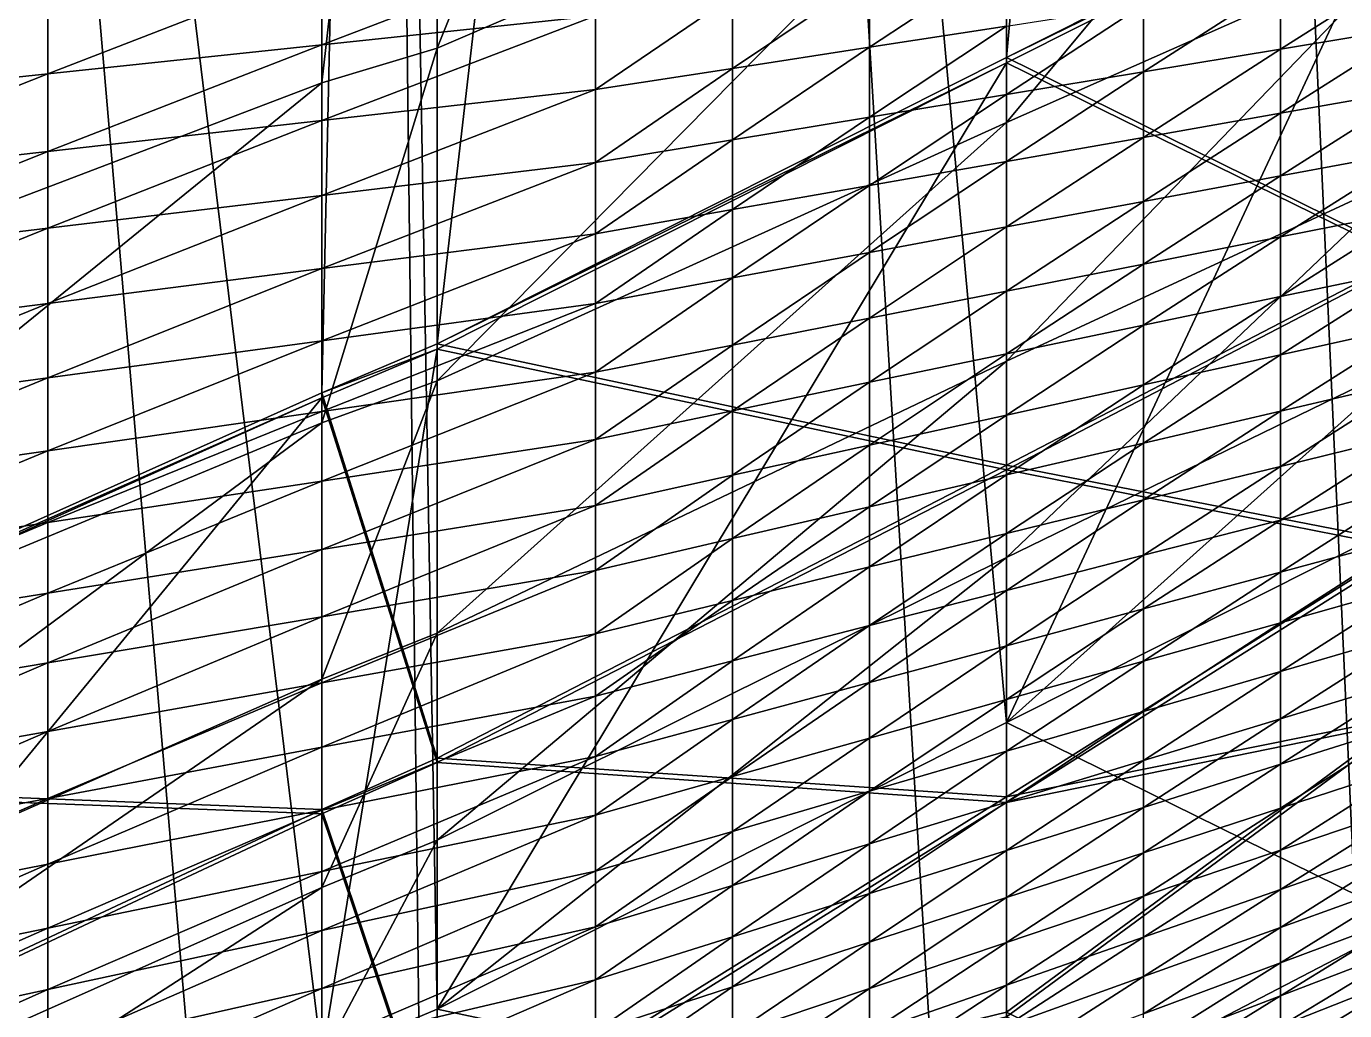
# Model space of a CAD drawing. Header units: metres. Extents: x -3 to 177, y -14 to 14.
# Drawn here: x 162.283 to 164.87, y -6.413 to -4.481 of the extents above; entities that cross this region are included whole.
import ezdxf

# ---------------------------------------------------------------- set-up
doc = ezdxf.new("R2010")
doc.units = ezdxf.units.M
for name, color, linetype, true_color in [('DB_1', 7, 'Continuous', 0x99866a), ('HOLD_1', 7, 'Continuous', 0xe6b85c), ('HULL', 7, 'Continuous', 0x528ba5), ('PARTITION_1_S', 7, 'Continuous', 0xc9ac7a), ('WBT_1_S', 7, 'Continuous', 0x417c9f)]:
    doc.layers.add(name, color=color, linetype=linetype, true_color=true_color)

msp = doc.modelspace()

# ---------------------------------------------------------------- linework, layer by layer
at = {"layer": 'DB_1'}
for points in [[(161.1818, 7.2574, 1.75), (161.1818, -7.2574, 1.75), (162.8625, -6.5052, 1.75)], [(161.1818, 7.2574, 1.75), (162.8625, -6.5052, 1.75), (162.8625, 6.5052, 1.75)], [(162.8625, 6.5052, 1.75), (162.8625, -6.5052, 1.75), (163.0889, -6.4095, 1.75)], [(162.8625, 6.5052, 1.75), (163.0889, -6.4095, 1.75), (163.0889, 6.4095, 1.75)], [(163.0889, 6.4095, 1.75), (163.0889, -6.4095, 1.75), (164.2063, -5.8473, 1.75)], [(163.0889, 6.4095, 1.75), (164.2063, -5.8473, 1.75), (164.2063, 5.8473, 1.75)], [(164.2063, 5.8473, 1.75), (164.2063, -5.8473, 1.75), (164.996, -5.4507, 1.75)], [(164.2063, 5.8473, 1.75), (164.996, -5.4507, 1.75), (164.996, 5.4507, 1.75)], [(163.0889, -4.5239, 0.35), (163.0889, -2.5945), (164.2063, -1.7434)], [(163.0889, -4.5239, 0.35), (164.2063, -1.7434), (164.2063, -4.0437, 0.35)], [(161.1818, -5.2316, 0.35), (161.1818, -2.6969), (162.8625, -2.6067)], [(161.1818, -5.2316, 0.35), (162.8625, -2.6067), (162.8625, -4.5917, 0.35)], [(162.8625, -4.5917, 0.35), (162.8625, -2.6067), (163.0889, -2.5945)], [(162.8625, -4.5917, 0.35), (163.0889, -2.5945), (163.0889, -4.5239, 0.35)], [(164.2063, -4.6695, 0.7), (164.2063, -4.0437, 0.35), (164.996, -3.7205, 0.35)], [(164.2063, -4.6695, 0.7), (164.996, -3.7205, 0.35), (164.996, -4.3198, 0.7)], [(163.0889, -5.177, 0.7), (163.0889, -4.5239, 0.35), (164.2063, -4.0437, 0.35)], [(163.0889, -5.177, 0.7), (164.2063, -4.0437, 0.35), (164.2063, -4.6695, 0.7)], [(164.2063, -5.1384, 1.05), (164.2063, -4.6695, 0.7), (164.996, -4.3198, 0.7)], [(164.2063, -5.1384, 1.05), (164.996, -4.3198, 0.7), (164.996, -4.772, 1.05)], [(162.8625, -5.259, 0.7), (162.8625, -4.5917, 0.35), (163.0889, -4.5239, 0.35)], [(162.8625, -5.259, 0.7), (163.0889, -4.5239, 0.35), (163.0889, -5.177, 0.7)], [(161.1818, -5.9571, 0.7), (161.1818, -5.2316, 0.35), (162.8625, -4.5917, 0.35)], [(161.1818, -5.9571, 0.7), (162.8625, -4.5917, 0.35), (162.8625, -5.259, 0.7)], [(163.0889, -5.6716, 1.05), (163.0889, -5.177, 0.7), (164.2063, -4.6695, 0.7)], [(163.0889, -5.6716, 1.05), (164.2063, -4.6695, 0.7), (164.2063, -5.1384, 1.05)], [(164.2063, -5.5231, 1.4), (164.2063, -5.1384, 1.05), (164.996, -4.772, 1.05)], [(164.2063, -5.5231, 1.4), (164.996, -4.772, 1.05), (164.996, -5.1396, 1.4)], [(163.0889, -6.078, 1.4), (163.0889, -5.6716, 1.05), (164.2063, -5.1384, 1.05)], [(163.0889, -6.078, 1.4), (164.2063, -5.1384, 1.05), (164.2063, -5.5231, 1.4)], [(164.2063, -5.8473, 1.75), (164.2063, -5.5231, 1.4), (164.996, -5.1396, 1.4)], [(164.2063, -5.8473, 1.75), (164.996, -5.1396, 1.4), (164.996, -5.4507, 1.75)], [(162.8625, -5.7622, 1.05), (162.8625, -5.259, 0.7), (163.0889, -5.177, 0.7)], [(162.8625, -5.7622, 1.05), (163.0889, -5.177, 0.7), (163.0889, -5.6716, 1.05)], [(161.1818, -6.5035, 1.05), (161.1818, -5.9571, 0.7), (162.8625, -5.259, 0.7)], [(161.1818, -6.5035, 1.05), (162.8625, -5.259, 0.7), (162.8625, -5.7622, 1.05)], [(163.0889, -6.4095, 1.75), (163.0889, -6.078, 1.4), (164.2063, -5.5231, 1.4)], [(163.0889, -6.4095, 1.75), (164.2063, -5.5231, 1.4), (164.2063, -5.8473, 1.75)], [(162.8625, -6.171, 1.4), (162.8625, -5.7622, 1.05), (163.0889, -5.6716, 1.05)], [(162.8625, -6.171, 1.4), (163.0889, -5.6716, 1.05), (163.0889, -6.078, 1.4)], [(161.1818, -6.9188, 1.4), (161.1818, -6.5035, 1.05), (162.8625, -5.7622, 1.05)], [(161.1818, -6.9188, 1.4), (162.8625, -5.7622, 1.05), (162.8625, -6.171, 1.4)], [(162.8625, -6.5052, 1.75), (162.8625, -6.171, 1.4), (163.0889, -6.078, 1.4)], [(162.8625, -6.5052, 1.75), (163.0889, -6.078, 1.4), (163.0889, -6.4095, 1.75)], [(161.1818, -7.2574, 1.75), (161.1818, -6.9188, 1.4), (162.8625, -6.171, 1.4)], [(161.1818, -7.2574, 1.75), (162.8625, -6.171, 1.4), (162.8625, -6.5052, 1.75)]]:
    msp.add_3dface(points, dxfattribs=at)
at = {"layer": 'HOLD_1'}
for points in [[(161.1818, 9.9958, 14.6), (161.1818, -9.9958, 14.6), (162.8625, -9.532, 14.6)], [(161.1818, 9.9958, 14.6), (162.8625, -9.532, 14.6), (162.8625, 9.532, 14.6)], [(162.8625, 9.532, 14.6), (162.8625, -9.532, 14.6), (163.0889, -9.4477, 14.6)], [(162.8625, 9.532, 14.6), (163.0889, -9.4477, 14.6), (163.0889, 9.4477, 14.6)], [(163.0889, 9.4477, 14.6), (163.0889, -9.4477, 14.6), (164.2063, -8.935, 14.6)], [(163.0889, 9.4477, 14.6), (164.2063, -8.935, 14.6), (164.2063, 8.935, 14.6)], [(164.2063, 8.935, 14.6), (164.2063, -8.935, 14.6), (164.996, -8.545, 14.6)], [(164.2063, 8.935, 14.6), (164.996, -8.545, 14.6), (164.996, 8.545, 14.6)], [(161.1818, -5.9522, 1.75), (161.1818, 5.9522, 1.75), (162.8625, 5.2001, 1.75)], [(161.1818, -5.9522, 1.75), (162.8625, 5.2001, 1.75), (162.8625, -5.2001, 1.75)], [(162.8625, -5.2001, 1.75), (162.8625, 5.2001, 1.75), (163.0889, 5.1044, 1.75)], [(162.8625, -5.2001, 1.75), (163.0889, 5.1044, 1.75), (163.0889, -5.1044, 1.75)], [(163.0889, -5.1044, 1.75), (163.0889, 5.1044, 1.75), (164.2063, 4.5422, 1.75)], [(163.0889, -5.1044, 1.75), (164.2063, 4.5422, 1.75), (164.2063, -4.5422, 1.75)], [(164.2063, -4.5422, 1.75), (164.2063, 4.5422, 1.75), (164.996, 4.1456, 1.75)], [(164.2063, -4.5422, 1.75), (164.996, 4.1456, 1.75), (164.996, -4.1456, 1.75)], [(164.2063, -4.5422, 1.75), (164.996, -4.1456, 1.75), (164.996, -4.9319, 3.0011)], [(163.0889, -5.1044, 1.75), (164.2063, -4.5422, 1.75), (164.2063, -5.3423, 3.0012)], [(164.2063, -5.3423, 3.0012), (164.2063, -4.5422, 1.75), (164.996, -4.9319, 3.0011)], [(164.2063, -5.3423, 3.0012), (164.996, -4.9319, 3.0011), (164.996, -5.4961, 5.7465)], [(162.8625, -5.2001, 1.75), (163.0889, -5.1044, 1.75), (163.0889, -5.9172, 3.0013)], [(163.0889, -5.9172, 3.0013), (163.0889, -5.1044, 1.75), (164.2063, -5.3423, 3.0012)], [(161.1818, -5.9522, 1.75), (162.8625, -5.2001, 1.75), (162.8625, -6.0176, 3.0013)], [(162.8625, -6.0176, 3.0013), (162.8625, -5.2001, 1.75), (163.0889, -5.9172, 3.0013)], [(163.0889, -5.9172, 3.0013), (164.2063, -5.3423, 3.0012), (164.2063, -5.9928, 5.7464)], [(164.2063, -5.9928, 5.7464), (164.2063, -5.3423, 3.0012), (164.996, -5.4961, 5.7465)], [(164.2063, -5.9928, 5.7464), (164.996, -5.4961, 5.7465), (164.996, -5.8341, 8.0011)], [(164.2063, -6.4155, 8.0011), (164.996, -5.8341, 8.0011), (164.996, -6.8051, 10.5987)], [(164.2063, -6.4155, 8.0011), (164.2063, -5.9928, 5.7464), (164.996, -5.8341, 8.0011)], [(162.8625, -6.0176, 3.0013), (163.0889, -5.9172, 3.0013), (163.0889, -6.6877, 5.7478)], [(163.0889, -6.6877, 5.7478), (163.0889, -5.9172, 3.0013), (164.2063, -5.9928, 5.7464)], [(161.1818, -6.806, 3.0014), (161.1818, -5.9522, 1.75), (162.8625, -6.0176, 3.0013)], [(163.0889, -6.6877, 5.7478), (164.2063, -5.9928, 5.7464), (164.2063, -6.4155, 8.0011)], [(161.1818, -6.806, 3.0014), (162.8625, -6.0176, 3.0013), (162.8625, -6.8107, 5.7481)], [(162.8625, -6.8107, 5.7481), (162.8625, -6.0176, 3.0013), (163.0889, -6.6877, 5.7478)]]:
    msp.add_3dface(points, dxfattribs=at)
at = {"layer": 'HULL'}
for points in [[(162.8625, -4.5175, 0.3181), (162.8625, -4.3656, 0.2626), (163.4, -4.3122, 0.2989)], [(162.8625, -4.5175, 0.3181), (163.4, -4.3122, 0.2989), (163.4, -4.4608, 0.3611)], [(163.9375, -4.5222, 0.5314), (163.9375, -4.3833, 0.4546), (164.2063, -4.3446, 0.5013)], [(163.9375, -4.5222, 0.5314), (164.2063, -4.3446, 0.5013), (164.2063, -4.4807, 0.581)], [(162.325, -4.5743, 0.2751), (162.325, -4.419, 0.2263), (162.8625, -4.3656, 0.2626)], [(162.325, -4.5743, 0.2751), (162.8625, -4.3656, 0.2626), (162.8625, -4.5175, 0.3181)], [(164.7438, -4.5261, 0.7685), (164.7438, -4.3976, 0.6802), (165.0125, -4.3561, 0.7298)], [(164.7438, -4.5261, 0.7685), (165.0125, -4.3561, 0.7298), (165.0125, -4.4817, 0.821)], [(163.6687, -4.5637, 0.4818), (163.6687, -4.422, 0.4078), (163.9375, -4.3833, 0.4546)], [(163.6687, -4.5637, 0.4818), (163.9375, -4.3833, 0.4546), (163.9375, -4.5222, 0.5314)], [(164.475, -4.5706, 0.716), (164.475, -4.4391, 0.6306), (164.7438, -4.3976, 0.6802)], [(164.475, -4.5706, 0.716), (164.7438, -4.3976, 0.6802), (164.7438, -4.5261, 0.7685)], [(161.7875, -4.6311, 0.2321), (161.7875, -4.4724, 0.19), (162.325, -4.419, 0.2263)], [(161.7875, -4.6311, 0.2321), (162.325, -4.419, 0.2263), (162.325, -4.5743, 0.2751)], [(163.4, -4.6053, 0.4322), (163.4, -4.4608, 0.3611), (163.6687, -4.422, 0.4078)], [(163.4, -4.6053, 0.4322), (163.6687, -4.422, 0.4078), (163.6687, -4.5637, 0.4818)], [(164.2063, -4.6151, 0.6635), (164.2063, -4.4807, 0.581), (164.475, -4.4391, 0.6306)], [(164.2063, -4.6151, 0.6635), (164.475, -4.4391, 0.6306), (164.475, -4.5706, 0.716)], [(162.8625, -4.6659, 0.3818), (162.8625, -4.5175, 0.3181), (163.4, -4.4608, 0.3611)], [(162.8625, -4.6659, 0.3818), (163.4, -4.4608, 0.3611), (163.4, -4.6053, 0.4322)], [(163.9375, -4.6595, 0.611), (163.9375, -4.5222, 0.5314), (164.2063, -4.4807, 0.581)], [(163.9375, -4.6595, 0.611), (164.2063, -4.4807, 0.581), (164.2063, -4.6151, 0.6635)], [(164.7438, -4.6517, 0.8612), (164.7438, -4.5261, 0.7685), (165.0125, -4.4817, 0.821)], [(164.7438, -4.6517, 0.8612), (165.0125, -4.4817, 0.821), (165.0125, -4.6045, 0.9161)], [(162.325, -4.7264, 0.3315), (162.325, -4.5743, 0.2751), (162.8625, -4.5175, 0.3181)], [(162.325, -4.7264, 0.3315), (162.8625, -4.5175, 0.3181), (162.8625, -4.6659, 0.3818)], [(163.6687, -4.704, 0.5585), (163.6687, -4.5637, 0.4818), (163.9375, -4.5222, 0.5314)], [(163.6687, -4.704, 0.5585), (163.9375, -4.5222, 0.5314), (163.9375, -4.6595, 0.611)], [(164.475, -4.699, 0.8063), (164.475, -4.5706, 0.716), (164.7438, -4.5261, 0.7685)], [(164.475, -4.699, 0.8063), (164.7438, -4.5261, 0.7685), (164.7438, -4.6517, 0.8612)], [(161.7875, -4.787, 0.2812), (161.7875, -4.6311, 0.2321), (162.325, -4.5743, 0.2751)], [(161.7875, -4.787, 0.2812), (162.325, -4.5743, 0.2751), (162.325, -4.7264, 0.3315)], [(163.4, -4.7485, 0.506), (163.4, -4.6053, 0.4322), (163.6687, -4.5637, 0.4818)], [(163.4, -4.7485, 0.506), (163.6687, -4.5637, 0.4818), (163.6687, -4.704, 0.5585)], [(164.2063, -4.7462, 0.7514), (164.2063, -4.6151, 0.6635), (164.475, -4.5706, 0.716)], [(164.2063, -4.7462, 0.7514), (164.475, -4.5706, 0.716), (164.475, -4.699, 0.8063)], [(164.7438, -4.7746, 0.9575), (164.7438, -4.6517, 0.8612), (165.0125, -4.6045, 0.9161)], [(164.7438, -4.7746, 0.9575), (165.0125, -4.6045, 0.9161), (165.0125, -4.7245, 1.0148)], [(162.8625, -4.8129, 0.449), (162.8625, -4.6659, 0.3818), (163.4, -4.6053, 0.4322)], [(162.8625, -4.8129, 0.449), (163.4, -4.6053, 0.4322), (163.4, -4.7485, 0.506)], [(163.9375, -4.7935, 0.6964), (163.9375, -4.6595, 0.611), (164.2063, -4.6151, 0.6635)], [(163.9375, -4.7935, 0.6964), (164.2063, -4.6151, 0.6635), (164.2063, -4.7462, 0.7514)], [(164.475, -4.8247, 0.9003), (164.475, -4.699, 0.8063), (164.7438, -4.6517, 0.8612)], [(164.475, -4.8247, 0.9003), (164.7438, -4.6517, 0.8612), (164.7438, -4.7746, 0.9575)], [(162.325, -4.8774, 0.392), (162.325, -4.7264, 0.3315), (162.8625, -4.6659, 0.3818)], [(162.325, -4.8774, 0.392), (162.8625, -4.6659, 0.3818), (162.8625, -4.8129, 0.449)], [(163.6687, -4.8407, 0.6415), (163.6687, -4.704, 0.5585), (163.9375, -4.6595, 0.611)], [(163.6687, -4.8407, 0.6415), (163.9375, -4.6595, 0.611), (163.9375, -4.7935, 0.6964)], [(163.4, -4.888, 0.5866), (163.4, -4.7485, 0.506), (163.6687, -4.704, 0.5585)], [(163.4, -4.888, 0.5866), (163.6687, -4.704, 0.5585), (163.6687, -4.8407, 0.6415)], [(164.2063, -4.8748, 0.843), (164.2063, -4.7462, 0.7514), (164.475, -4.699, 0.8063)], [(164.2063, -4.8748, 0.843), (164.475, -4.699, 0.8063), (164.475, -4.8247, 0.9003)], [(161.7875, -4.9419, 0.3349), (161.7875, -4.787, 0.2812), (162.325, -4.7264, 0.3315)], [(161.7875, -4.9419, 0.3349), (162.325, -4.7264, 0.3315), (162.325, -4.8774, 0.392)], [(164.7438, -4.8944, 1.0575), (164.7438, -4.7746, 0.9575), (165.0125, -4.7245, 1.0148)], [(164.7438, -4.8944, 1.0575), (165.0125, -4.7245, 1.0148), (165.0125, -4.8414, 1.1171)], [(162.8625, -4.9566, 0.5234), (162.8625, -4.8129, 0.449), (163.4, -4.7485, 0.506)], [(162.8625, -4.9566, 0.5234), (163.4, -4.7485, 0.506), (163.4, -4.888, 0.5866)], [(163.9375, -4.9249, 0.7858), (163.9375, -4.7935, 0.6964), (164.2063, -4.7462, 0.7514)], [(163.9375, -4.9249, 0.7858), (164.2063, -4.7462, 0.7514), (164.2063, -4.8748, 0.843)], [(164.475, -4.9475, 0.998), (164.475, -4.8247, 0.9003), (164.7438, -4.7746, 0.9575)], [(164.475, -4.9475, 0.998), (164.7438, -4.7746, 0.9575), (164.7438, -4.8944, 1.0575)], [(163.6687, -4.9749, 0.7285), (163.6687, -4.8407, 0.6415), (163.9375, -4.7935, 0.6964)], [(163.6687, -4.9749, 0.7285), (163.9375, -4.7935, 0.6964), (163.9375, -4.9249, 0.7858)], [(162.325, -5.0252, 0.4601), (162.325, -4.8774, 0.392), (162.8625, -4.8129, 0.449)], [(162.325, -5.0252, 0.4601), (162.8625, -4.8129, 0.449), (162.8625, -4.9566, 0.5234)], [(164.2063, -5.0005, 0.9385), (164.2063, -4.8748, 0.843), (164.475, -4.8247, 0.9003)], [(164.2063, -5.0005, 0.9385), (164.475, -4.8247, 0.9003), (164.475, -4.9475, 0.998)], [(163.4, -5.025, 0.6713), (163.4, -4.888, 0.5866), (163.6687, -4.8407, 0.6415)], [(163.4, -5.025, 0.6713), (163.6687, -4.8407, 0.6415), (163.6687, -4.9749, 0.7285)], [(164.7438, -5.0114, 1.1609), (164.7438, -4.8944, 1.0575), (165.0125, -4.8414, 1.1171)], [(164.7438, -5.0114, 1.1609), (165.0125, -4.8414, 1.1171), (165.0125, -4.9553, 1.2227)], [(161.7875, -5.0939, 0.3969), (161.7875, -4.9419, 0.3349), (162.325, -4.8774, 0.392)], [(161.7875, -5.0939, 0.3969), (162.325, -4.8774, 0.392), (162.325, -5.0252, 0.4601)], [(162.8625, -5.0979, 0.6026), (162.8625, -4.9566, 0.5234), (163.4, -4.888, 0.5866)], [(162.8625, -5.0979, 0.6026), (163.4, -4.888, 0.5866), (163.4, -5.025, 0.6713)], [(163.9375, -5.0535, 0.8789), (163.9375, -4.9249, 0.7858), (164.2063, -4.8748, 0.843)], [(163.9375, -5.0535, 0.8789), (164.2063, -4.8748, 0.843), (164.2063, -5.0005, 0.9385)], [(164.475, -5.0675, 1.0991), (164.475, -4.9475, 0.998), (164.7438, -4.8944, 1.0575)], [(164.475, -5.0675, 1.0991), (164.7438, -4.8944, 1.0575), (164.7438, -5.0114, 1.1609)], [(163.6687, -5.1066, 0.8194), (163.6687, -4.9749, 0.7285), (163.9375, -4.9249, 0.7858)], [(163.6687, -5.1066, 0.8194), (163.9375, -4.9249, 0.7858), (163.9375, -5.0535, 0.8789)], [(162.325, -5.1707, 0.5339), (162.325, -5.0252, 0.4601), (162.8625, -4.9566, 0.5234)], [(162.325, -5.1707, 0.5339), (162.8625, -4.9566, 0.5234), (162.8625, -5.0979, 0.6026)], [(164.2063, -5.1235, 1.0374), (164.2063, -5.0005, 0.9385), (164.475, -4.9475, 0.998)], [(164.2063, -5.1235, 1.0374), (164.475, -4.9475, 0.998), (164.475, -5.0675, 1.0991)], [(164.7438, -5.1254, 1.2675), (164.7438, -5.0114, 1.1609), (165.0125, -4.9553, 1.2227)], [(164.7438, -5.1254, 1.2675), (165.0125, -4.9553, 1.2227), (165.0125, -5.0662, 1.3314)], [(163.4, -5.1596, 0.7599), (163.4, -5.025, 0.6713), (163.6687, -4.9749, 0.7285)], [(163.4, -5.1596, 0.7599), (163.6687, -4.9749, 0.7285), (163.6687, -5.1066, 0.8194)], [(163.9375, -5.1796, 0.9756), (163.9375, -5.0535, 0.8789), (164.2063, -5.0005, 0.9385)], [(163.9375, -5.1796, 0.9756), (164.2063, -5.0005, 0.9385), (164.2063, -5.1235, 1.0374)], [(164.475, -5.1846, 1.2035), (164.475, -5.0675, 1.0991), (164.7438, -5.0114, 1.1609)], [(164.475, -5.1846, 1.2035), (164.7438, -5.0114, 1.1609), (164.7438, -5.1254, 1.2675)], [(161.7875, -5.2435, 0.4652), (161.7875, -5.0939, 0.3969), (162.325, -5.0252, 0.4601)], [(161.7875, -5.2435, 0.4652), (162.325, -5.0252, 0.4601), (162.325, -5.1707, 0.5339)], [(162.8625, -5.2368, 0.6858), (162.8625, -5.0979, 0.6026), (163.4, -5.025, 0.6713)], [(162.8625, -5.2368, 0.6858), (163.4, -5.025, 0.6713), (163.4, -5.1596, 0.7599)], [(163.6687, -5.2357, 0.9138), (163.6687, -5.1066, 0.8194), (163.9375, -5.0535, 0.8789)], [(163.6687, -5.2357, 0.9138), (163.9375, -5.0535, 0.8789), (163.9375, -5.1796, 0.9756)], [(164.2063, -5.2438, 1.1396), (164.2063, -5.1235, 1.0374), (164.475, -5.0675, 1.0991)], [(164.2063, -5.2438, 1.1396), (164.475, -5.0675, 1.0991), (164.475, -5.1846, 1.2035)], [(164.7438, -5.2362, 1.3773), (164.7438, -5.1254, 1.2675), (165.0125, -5.0662, 1.3314)], [(164.7438, -5.2362, 1.3773), (165.0125, -5.0662, 1.3314), (165.0125, -5.1737, 1.4435)], [(162.325, -5.314, 0.6117), (162.325, -5.1707, 0.5339), (162.8625, -5.0979, 0.6026)], [(162.325, -5.314, 0.6117), (162.8625, -5.0979, 0.6026), (162.8625, -5.2368, 0.6858)], [(163.4, -5.2918, 0.852), (163.4, -5.1596, 0.7599), (163.6687, -5.1066, 0.8194)], [(163.4, -5.2918, 0.852), (163.6687, -5.1066, 0.8194), (163.6687, -5.2357, 0.9138)], [(163.9375, -5.303, 1.0756), (163.9375, -5.1796, 0.9756), (164.2063, -5.1235, 1.0374)], [(163.9375, -5.303, 1.0756), (164.2063, -5.1235, 1.0374), (164.2063, -5.2438, 1.1396)], [(164.475, -5.2987, 1.3111), (164.475, -5.1846, 1.2035), (164.7438, -5.1254, 1.2675)], [(164.475, -5.2987, 1.3111), (164.7438, -5.1254, 1.2675), (164.7438, -5.2362, 1.3773)], [(161.7875, -5.3912, 0.5377), (161.7875, -5.2435, 0.4652), (162.325, -5.1707, 0.5339)], [(161.7875, -5.3912, 0.5377), (162.325, -5.1707, 0.5339), (162.325, -5.314, 0.6117)], [(162.8625, -5.3733, 0.7731), (162.8625, -5.2368, 0.6858), (163.4, -5.1596, 0.7599)], [(162.8625, -5.3733, 0.7731), (163.4, -5.1596, 0.7599), (163.4, -5.2918, 0.852)], [(164.7438, -5.3445, 1.4897), (164.7438, -5.2362, 1.3773), (165.0125, -5.1737, 1.4435)], [(164.7438, -5.3445, 1.4897), (165.0125, -5.1737, 1.4435), (165.0125, -5.2787, 1.5579)], [(163.6687, -5.3621, 1.0117), (163.6687, -5.2357, 0.9138), (163.9375, -5.1796, 0.9756)], [(163.6687, -5.3621, 1.0117), (163.9375, -5.1796, 0.9756), (163.9375, -5.303, 1.0756)], [(164.2063, -5.3612, 1.2449), (164.2063, -5.2438, 1.1396), (164.475, -5.1846, 1.2035)], [(164.2063, -5.3612, 1.2449), (164.475, -5.1846, 1.2035), (164.475, -5.2987, 1.3111)], [(162.325, -5.4549, 0.6942), (162.325, -5.314, 0.6117), (162.8625, -5.2368, 0.6858)], [(162.325, -5.4549, 0.6942), (162.8625, -5.2368, 0.6858), (162.8625, -5.3733, 0.7731)], [(163.4, -5.4213, 0.9477), (163.4, -5.2918, 0.852), (163.6687, -5.2357, 0.9138)], [(163.4, -5.4213, 0.9477), (163.6687, -5.2357, 0.9138), (163.6687, -5.3621, 1.0117)], [(163.9375, -5.4237, 1.1788), (163.9375, -5.303, 1.0756), (164.2063, -5.2438, 1.1396)], [(163.9375, -5.4237, 1.1788), (164.2063, -5.2438, 1.1396), (164.2063, -5.3612, 1.2449)], [(164.475, -5.4102, 1.4214), (164.475, -5.2987, 1.3111), (164.7438, -5.2362, 1.3773)], [(164.475, -5.4102, 1.4214), (164.7438, -5.2362, 1.3773), (164.7438, -5.3445, 1.4897)], [(162.8625, -5.5075, 0.864), (162.8625, -5.3733, 0.7731), (163.4, -5.2918, 0.852)], [(162.8625, -5.5075, 0.864), (163.4, -5.2918, 0.852), (163.4, -5.4213, 0.9477)], [(163.6687, -5.4862, 1.1126), (163.6687, -5.3621, 1.0117), (163.9375, -5.303, 1.0756)], [(163.6687, -5.4862, 1.1126), (163.9375, -5.303, 1.0756), (163.9375, -5.4237, 1.1788)], [(164.2063, -5.476, 1.3532), (164.2063, -5.3612, 1.2449), (164.475, -5.2987, 1.3111)], [(164.2063, -5.476, 1.3532), (164.475, -5.2987, 1.3111), (164.475, -5.4102, 1.4214)], [(164.7438, -5.4498, 1.6048), (164.7438, -5.3445, 1.4897), (165.0125, -5.2787, 1.5579)], [(164.7438, -5.4498, 1.6048), (165.0125, -5.2787, 1.5579), (165.0125, -5.3808, 1.6749)], [(161.7875, -5.5365, 0.6154), (161.7875, -5.3912, 0.5377), (162.325, -5.314, 0.6117)], [(161.7875, -5.5365, 0.6154), (162.325, -5.314, 0.6117), (162.325, -5.4549, 0.6942)], [(164.475, -5.5189, 1.5346), (164.475, -5.4102, 1.4214), (164.7438, -5.3445, 1.4897)], [(164.475, -5.5189, 1.5346), (164.7438, -5.3445, 1.4897), (164.7438, -5.4498, 1.6048)], [(162.325, -5.5936, 0.7803), (162.325, -5.4549, 0.6942), (162.8625, -5.3733, 0.7731)], [(162.325, -5.5936, 0.7803), (162.8625, -5.3733, 0.7731), (162.8625, -5.5075, 0.864)], [(163.4, -5.5487, 1.0464), (163.4, -5.4213, 0.9477), (163.6687, -5.3621, 1.0117)], [(163.4, -5.5487, 1.0464), (163.6687, -5.3621, 1.0117), (163.6687, -5.4862, 1.1126)], [(163.9375, -5.5418, 1.285), (163.9375, -5.4237, 1.1788), (164.2063, -5.3612, 1.2449)], [(163.9375, -5.5418, 1.285), (164.2063, -5.3612, 1.2449), (164.2063, -5.476, 1.3532)], [(164.7438, -5.552, 1.7228), (164.7438, -5.4498, 1.6048), (165.0125, -5.3808, 1.6749)], [(164.7438, -5.552, 1.7228), (165.0125, -5.3808, 1.6749), (165.0125, -5.4797, 1.7947)], [(162.8625, -5.6395, 0.9578), (162.8625, -5.5075, 0.864), (163.4, -5.4213, 0.9477)], [(162.8625, -5.6395, 0.9578), (163.4, -5.4213, 0.9477), (163.4, -5.5487, 1.0464)], [(163.6687, -5.6075, 1.2167), (163.6687, -5.4862, 1.1126), (163.9375, -5.4237, 1.1788)], [(163.6687, -5.6075, 1.2167), (163.9375, -5.4237, 1.1788), (163.9375, -5.5418, 1.285)], [(164.2063, -5.588, 1.4644), (164.2063, -5.476, 1.3532), (164.475, -5.4102, 1.4214)], [(164.2063, -5.588, 1.4644), (164.475, -5.4102, 1.4214), (164.475, -5.5189, 1.5346)], [(161.7875, -5.6797, 0.6966), (161.7875, -5.5365, 0.6154), (162.325, -5.4549, 0.6942)], [(161.7875, -5.6797, 0.6966), (162.325, -5.4549, 0.6942), (162.325, -5.5936, 0.7803)], [(164.475, -5.6243, 1.6509), (164.475, -5.5189, 1.5346), (164.7438, -5.4498, 1.6048)], [(164.475, -5.6243, 1.6509), (164.7438, -5.4498, 1.6048), (164.7438, -5.552, 1.7228)], [(163.9375, -5.657, 1.3942), (163.9375, -5.5418, 1.285), (164.2063, -5.476, 1.3532)], [(163.9375, -5.657, 1.3942), (164.2063, -5.476, 1.3532), (164.2063, -5.588, 1.4644)], [(164.7438, -5.6513, 1.8433), (164.7438, -5.552, 1.7228), (165.0125, -5.4797, 1.7947)], [(164.7438, -5.6513, 1.8433), (165.0125, -5.4797, 1.7947), (165.0125, -5.5757, 1.9169)], [(162.325, -5.7303, 0.8693), (162.325, -5.5936, 0.7803), (162.8625, -5.5075, 0.864)], [(162.325, -5.7303, 0.8693), (162.8625, -5.5075, 0.864), (162.8625, -5.6395, 0.9578)], [(163.4, -5.6733, 1.1485), (163.4, -5.5487, 1.0464), (163.6687, -5.4862, 1.1126)], [(163.4, -5.6733, 1.1485), (163.6687, -5.4862, 1.1126), (163.6687, -5.6075, 1.2167)], [(164.2063, -5.6966, 1.5789), (164.2063, -5.588, 1.4644), (164.475, -5.5189, 1.5346)], [(164.2063, -5.6966, 1.5789), (164.475, -5.5189, 1.5346), (164.475, -5.6243, 1.6509)], [(162.8625, -5.769, 1.0551), (162.8625, -5.6395, 0.9578), (163.4, -5.5487, 1.0464)], [(162.8625, -5.769, 1.0551), (163.4, -5.5487, 1.0464), (163.4, -5.6733, 1.1485)], [(163.6687, -5.7261, 1.324), (163.6687, -5.6075, 1.2167), (163.9375, -5.5418, 1.285)], [(163.6687, -5.7261, 1.324), (163.9375, -5.5418, 1.285), (163.9375, -5.657, 1.3942)], [(164.475, -5.7268, 1.7698), (164.475, -5.6243, 1.6509), (164.7438, -5.552, 1.7228)], [(164.475, -5.7268, 1.7698), (164.7438, -5.552, 1.7228), (164.7438, -5.6513, 1.8433)], [(163.9375, -5.7689, 1.507), (163.9375, -5.657, 1.3942), (164.2063, -5.588, 1.4644)], [(163.9375, -5.7689, 1.507), (164.2063, -5.588, 1.4644), (164.2063, -5.6966, 1.5789)], [(164.7438, -5.7468, 1.967), (164.7438, -5.6513, 1.8433), (165.0125, -5.5757, 1.9169)], [(164.7438, -5.7468, 1.967), (165.0125, -5.5757, 1.9169), (165.0125, -5.6684, 2.0418)], [(161.7875, -5.8212, 0.7807), (161.7875, -5.6797, 0.6966), (162.325, -5.5936, 0.7803)], [(161.7875, -5.8212, 0.7807), (162.325, -5.5936, 0.7803), (162.325, -5.7303, 0.8693)], [(163.4, -5.7952, 1.2538), (163.4, -5.6733, 1.1485), (163.6687, -5.6075, 1.2167)], [(163.4, -5.7952, 1.2538), (163.6687, -5.6075, 1.2167), (163.6687, -5.7261, 1.324)], [(162.325, -5.8647, 0.9618), (162.325, -5.7303, 0.8693), (162.8625, -5.6395, 0.9578)], [(162.325, -5.8647, 0.9618), (162.8625, -5.6395, 0.9578), (162.8625, -5.769, 1.0551)], [(164.2063, -5.8023, 1.6962), (164.2063, -5.6966, 1.5789), (164.475, -5.6243, 1.6509)], [(164.2063, -5.8023, 1.6962), (164.475, -5.6243, 1.6509), (164.475, -5.7268, 1.7698)], [(163.6687, -5.8413, 1.435), (163.6687, -5.7261, 1.324), (163.9375, -5.657, 1.3942)], [(163.6687, -5.8413, 1.435), (163.9375, -5.657, 1.3942), (163.9375, -5.7689, 1.507)], [(164.475, -5.8253, 1.8922), (164.475, -5.7268, 1.7698), (164.7438, -5.6513, 1.8433)], [(164.475, -5.8253, 1.8922), (164.7438, -5.6513, 1.8433), (164.7438, -5.7468, 1.967)], [(162.8625, -5.8958, 1.1559), (162.8625, -5.769, 1.0551), (163.4, -5.6733, 1.1485)], [(162.8625, -5.8958, 1.1559), (163.4, -5.6733, 1.1485), (163.4, -5.7952, 1.2538)], [(164.7438, -5.8398, 2.0924), (164.7438, -5.7468, 1.967), (165.0125, -5.6684, 2.0418)], [(164.7438, -5.8398, 2.0924), (165.0125, -5.6684, 2.0418), (165.0125, -5.7581, 2.1686)], [(163.9375, -5.8779, 1.6227), (163.9375, -5.7689, 1.507), (164.2063, -5.6966, 1.5789)], [(163.9375, -5.8779, 1.6227), (164.2063, -5.6966, 1.5789), (164.2063, -5.8023, 1.6962)], [(161.7875, -5.9604, 0.8684), (161.7875, -5.8212, 0.7807), (162.325, -5.7303, 0.8693)], [(161.7875, -5.9604, 0.8684), (162.325, -5.7303, 0.8693), (162.325, -5.8647, 0.9618)], [(163.4, -5.9136, 1.3631), (163.4, -5.7952, 1.2538), (163.6687, -5.7261, 1.324)], [(163.4, -5.9136, 1.3631), (163.6687, -5.7261, 1.324), (163.6687, -5.8413, 1.435)], [(164.2063, -5.9037, 1.8174), (164.2063, -5.8023, 1.6962), (164.475, -5.7268, 1.7698)], [(164.2063, -5.9037, 1.8174), (164.475, -5.7268, 1.7698), (164.475, -5.8253, 1.8922)], [(162.325, -5.9965, 1.0579), (162.325, -5.8647, 0.9618), (162.8625, -5.769, 1.0551)], [(162.325, -5.9965, 1.0579), (162.8625, -5.769, 1.0551), (162.8625, -5.8958, 1.1559)], [(163.6687, -5.9534, 1.5491), (163.6687, -5.8413, 1.435), (163.9375, -5.7689, 1.507)], [(163.6687, -5.9534, 1.5491), (163.9375, -5.7689, 1.507), (163.9375, -5.8779, 1.6227)], [(164.475, -5.9215, 2.0162), (164.475, -5.8253, 1.8922), (164.7438, -5.7468, 1.967)], [(164.475, -5.9215, 2.0162), (164.7438, -5.7468, 1.967), (164.7438, -5.8398, 2.0924)], [(164.7438, -5.9291, 2.2207), (164.7438, -5.8398, 2.0924), (165.0125, -5.7581, 2.1686)], [(164.7438, -5.9291, 2.2207), (165.0125, -5.7581, 2.1686), (165.0125, -5.8445, 2.2979)], [(162.8625, -6.0193, 1.2607), (162.8625, -5.8958, 1.1559), (163.4, -5.7952, 1.2538)], [(162.8625, -6.0193, 1.2607), (163.4, -5.7952, 1.2538), (163.4, -5.9136, 1.3631)], [(163.9375, -5.9822, 1.7426), (163.9375, -5.8779, 1.6227), (164.2063, -5.8023, 1.6962)], [(163.9375, -5.9822, 1.7426), (164.2063, -5.8023, 1.6962), (164.2063, -5.9037, 1.8174)], [(163.4, -6.0289, 1.4756), (163.4, -5.9136, 1.3631), (163.6687, -5.8413, 1.435)], [(163.4, -6.0289, 1.4756), (163.6687, -5.8413, 1.435), (163.6687, -5.9534, 1.5491)], [(164.2063, -6.0032, 1.94), (164.2063, -5.9037, 1.8174), (164.475, -5.8253, 1.8922)], [(164.2063, -6.0032, 1.94), (164.475, -5.8253, 1.8922), (164.475, -5.9215, 2.0162)], [(164.475, -6.0137, 2.1435), (164.475, -5.9215, 2.0162), (164.7438, -5.8398, 2.0924)], [(164.475, -6.0137, 2.1435), (164.7438, -5.8398, 2.0924), (164.7438, -5.9291, 2.2207)], [(164.7438, -6.015, 2.3512), (164.7438, -5.9291, 2.2207), (165.0125, -5.8445, 2.2979)], [(164.7438, -6.015, 2.3512), (165.0125, -5.8445, 2.2979), (165.0125, -5.9273, 2.4295)], [(161.7875, -6.0972, 0.96), (161.7875, -5.9604, 0.8684), (162.325, -5.8647, 0.9618)], [(161.7875, -6.0972, 0.96), (162.325, -5.8647, 0.9618), (162.325, -5.9965, 1.0579)], [(162.325, -6.1251, 1.1583), (162.325, -5.9965, 1.0579), (162.8625, -5.8958, 1.1559)], [(162.325, -6.1251, 1.1583), (162.8625, -5.8958, 1.1559), (162.8625, -6.0193, 1.2607)], [(163.6687, -6.0607, 1.6679), (163.6687, -5.9534, 1.5491), (163.9375, -5.8779, 1.6227)], [(163.6687, -6.0607, 1.6679), (163.9375, -5.8779, 1.6227), (163.9375, -5.9822, 1.7426)], [(162.8625, -6.1397, 1.3692), (162.8625, -6.0193, 1.2607), (163.4, -5.9136, 1.3631)], [(162.8625, -6.1397, 1.3692), (163.4, -5.9136, 1.3631), (163.4, -6.0289, 1.4756)], [(163.9375, -6.085, 1.8639), (163.9375, -5.9822, 1.7426), (164.2063, -5.9037, 1.8174)], [(163.9375, -6.085, 1.8639), (164.2063, -5.9037, 1.8174), (164.2063, -6.0032, 1.94)], [(164.2063, -6.0982, 2.0663), (164.2063, -6.0032, 1.94), (164.475, -5.9215, 2.0162)], [(164.2063, -6.0982, 2.0663), (164.475, -5.9215, 2.0162), (164.475, -6.0137, 2.1435)], [(164.475, -6.1028, 2.2729), (164.475, -6.0137, 2.1435), (164.7438, -5.9291, 2.2207)], [(164.475, -6.1028, 2.2729), (164.7438, -5.9291, 2.2207), (164.7438, -6.015, 2.3512)], [(164.7438, -6.0975, 2.484), (164.7438, -6.015, 2.3512), (165.0125, -5.9273, 2.4295)], [(164.7438, -6.0975, 2.484), (165.0125, -5.9273, 2.4295), (165.0125, -6.007, 2.563)], [(163.4, -6.1391, 1.5931), (163.4, -6.0289, 1.4756), (163.6687, -5.9534, 1.5491)], [(163.4, -6.1391, 1.5931), (163.6687, -5.9534, 1.5491), (163.6687, -6.0607, 1.6679)], [(161.7875, -6.2309, 1.0559), (161.7875, -6.0972, 0.96), (162.325, -5.9965, 1.0579)], [(161.7875, -6.2309, 1.0559), (162.325, -5.9965, 1.0579), (162.325, -6.1251, 1.1583)], [(163.6687, -6.1667, 1.7877), (163.6687, -6.0607, 1.6679), (163.9375, -5.9822, 1.7426)], [(163.6687, -6.1667, 1.7877), (163.9375, -5.9822, 1.7426), (163.9375, -6.085, 1.8639)], [(162.325, -6.2505, 1.2629), (162.325, -6.1251, 1.1583), (162.8625, -6.0193, 1.2607)], [(162.325, -6.2505, 1.2629), (162.8625, -6.0193, 1.2607), (162.8625, -6.1397, 1.3692)], [(163.9375, -6.1828, 1.9892), (163.9375, -6.085, 1.8639), (164.2063, -6.0032, 1.94)], [(163.9375, -6.1828, 1.9892), (164.2063, -6.0032, 1.94), (164.2063, -6.0982, 2.0663)], [(164.2063, -6.1905, 2.1946), (164.2063, -6.0982, 2.0663), (164.475, -6.0137, 2.1435)], [(164.2063, -6.1905, 2.1946), (164.475, -6.0137, 2.1435), (164.475, -6.1028, 2.2729)], [(164.475, -6.1881, 2.4049), (164.475, -6.1028, 2.2729), (164.7438, -6.015, 2.3512)], [(164.475, -6.1881, 2.4049), (164.7438, -6.015, 2.3512), (164.7438, -6.0975, 2.484)], [(164.7438, -6.1747, 2.6198), (164.7438, -6.0975, 2.484), (165.0125, -6.007, 2.563)], [(164.7438, -6.1747, 2.6198), (165.0125, -6.007, 2.563), (165.0125, -6.0808, 2.6998)], [(162.8625, -6.2552, 1.4829), (162.8625, -6.1397, 1.3692), (163.4, -6.0289, 1.4756)], [(162.8625, -6.2552, 1.4829), (163.4, -6.0289, 1.4756), (163.4, -6.1391, 1.5931)], [(163.4, -6.2484, 1.7115), (163.4, -6.1391, 1.5931), (163.6687, -6.0607, 1.6679)], [(163.4, -6.2484, 1.7115), (163.6687, -6.0607, 1.6679), (163.6687, -6.1667, 1.7877)], [(163.6687, -6.2674, 1.912), (163.6687, -6.1667, 1.7877), (163.9375, -6.085, 1.8639)], [(163.6687, -6.2674, 1.912), (163.9375, -6.085, 1.8639), (163.9375, -6.1828, 1.9892)], [(163.9375, -6.2782, 2.1163), (163.9375, -6.1828, 1.9892), (164.2063, -6.0982, 2.0663)], [(163.9375, -6.2782, 2.1163), (164.2063, -6.0982, 2.0663), (164.2063, -6.1905, 2.1946)], [(164.2063, -6.2786, 2.3259), (164.2063, -6.1905, 2.1946), (164.475, -6.1028, 2.2729)], [(164.2063, -6.2786, 2.3259), (164.475, -6.1028, 2.2729), (164.475, -6.1881, 2.4049)], [(164.475, -6.2686, 2.5397), (164.475, -6.1881, 2.4049), (164.7438, -6.0975, 2.484)], [(164.475, -6.2686, 2.5397), (164.7438, -6.0975, 2.484), (164.7438, -6.1747, 2.6198)], [(164.7438, -6.2492, 2.7573), (164.7438, -6.1747, 2.6198), (165.0125, -6.0808, 2.6998)], [(164.7438, -6.2492, 2.7573), (165.0125, -6.0808, 2.6998), (165.0125, -6.1528, 2.8378)], [(161.7875, -6.3614, 1.1565), (161.7875, -6.2309, 1.0559), (162.325, -6.1251, 1.1583)], [(161.7875, -6.3614, 1.1565), (162.325, -6.1251, 1.1583), (162.325, -6.2505, 1.2629)], [(162.325, -6.3713, 1.3728), (162.325, -6.2505, 1.2629), (162.8625, -6.1397, 1.3692)], [(162.325, -6.3713, 1.3728), (162.8625, -6.1397, 1.3692), (162.8625, -6.2552, 1.4829)], [(162.8625, -6.3693, 1.5984), (162.8625, -6.2552, 1.4829), (163.4, -6.1391, 1.5931)], [(162.8625, -6.3693, 1.5984), (163.4, -6.1391, 1.5931), (163.4, -6.2484, 1.7115)], [(164.7438, -6.3186, 2.8972), (164.7438, -6.2492, 2.7573), (165.0125, -6.1528, 2.8378)], [(164.7438, -6.3186, 2.8972), (165.0125, -6.1528, 2.8378), (165.0125, -6.2187, 2.9785)], [(163.4, -6.352, 1.8348), (163.4, -6.2484, 1.7115), (163.6687, -6.1667, 1.7877)], [(163.4, -6.352, 1.8348), (163.6687, -6.1667, 1.7877), (163.6687, -6.2674, 1.912)], [(163.6687, -6.3659, 2.038), (163.6687, -6.2674, 1.912), (163.9375, -6.1828, 1.9892)], [(163.6687, -6.3659, 2.038), (163.9375, -6.1828, 1.9892), (163.9375, -6.2782, 2.1163)], [(164.475, -6.3457, 2.6768), (164.475, -6.2686, 2.5397), (164.7438, -6.1747, 2.6198)], [(164.475, -6.3457, 2.6768), (164.7438, -6.1747, 2.6198), (164.7438, -6.2492, 2.7573)], [(163.9375, -6.3691, 2.2468), (163.9375, -6.2782, 2.1163), (164.2063, -6.1905, 2.1946)], [(163.9375, -6.3691, 2.2468), (164.2063, -6.1905, 2.1946), (164.2063, -6.2786, 2.3259)], [(164.2063, -6.3624, 2.4597), (164.2063, -6.2786, 2.3259), (164.475, -6.1881, 2.4049)], [(164.2063, -6.3624, 2.4597), (164.475, -6.1881, 2.4049), (164.475, -6.2686, 2.5397)], [(164.7438, -6.3837, 3.0393), (164.7438, -6.3186, 2.8972), (165.0125, -6.2187, 2.9785)], [(164.7438, -6.3837, 3.0393), (165.0125, -6.2187, 2.9785), (165.0125, -6.2807, 3.1211)], [(161.7875, -6.4874, 1.2627), (161.7875, -6.3614, 1.1565), (162.325, -6.2505, 1.2629)], [(161.7875, -6.4874, 1.2627), (162.325, -6.2505, 1.2629), (162.325, -6.3713, 1.3728)], [(162.325, -6.4902, 1.4852), (162.325, -6.3713, 1.3728), (162.8625, -6.2552, 1.4829)], [(162.325, -6.4902, 1.4852), (162.8625, -6.2552, 1.4829), (162.8625, -6.3693, 1.5984)], [(162.8625, -6.478, 1.7187), (162.8625, -6.3693, 1.5984), (163.4, -6.2484, 1.7115)], [(162.8625, -6.478, 1.7187), (163.4, -6.2484, 1.7115), (163.4, -6.352, 1.8348)], [(164.475, -6.4185, 2.816), (164.475, -6.3457, 2.6768), (164.7438, -6.2492, 2.7573)], [(164.475, -6.4185, 2.816), (164.7438, -6.2492, 2.7573), (164.7438, -6.3186, 2.8972)], [(163.4, -6.4537, 1.9598), (163.4, -6.352, 1.8348), (163.6687, -6.2674, 1.912)], [(163.4, -6.4537, 1.9598), (163.6687, -6.2674, 1.912), (163.6687, -6.3659, 2.038)], [(163.6687, -6.4596, 2.1678), (163.6687, -6.3659, 2.038), (163.9375, -6.2782, 2.1163)], [(163.6687, -6.4596, 2.1678), (163.9375, -6.2782, 2.1163), (163.9375, -6.3691, 2.2468)], [(163.9375, -6.4563, 2.3797), (163.9375, -6.3691, 2.2468), (164.2063, -6.2786, 2.3259)], [(163.9375, -6.4563, 2.3797), (164.2063, -6.2786, 2.3259), (164.2063, -6.3624, 2.4597)], [(164.2063, -6.4422, 2.5963), (164.2063, -6.3624, 2.4597), (164.475, -6.2686, 2.5397)], [(164.2063, -6.4422, 2.5963), (164.475, -6.2686, 2.5397), (164.475, -6.3457, 2.6768)], [(164.7438, -6.4431, 3.1838), (164.7438, -6.3837, 3.0393), (165.0125, -6.2807, 3.1211)], [(164.7438, -6.4431, 3.1838), (165.0125, -6.2807, 3.1211), (165.0125, -6.3369, 3.2661)], [(164.475, -6.4866, 2.9576), (164.475, -6.4185, 2.816), (164.7438, -6.3186, 2.8972)], [(164.475, -6.4866, 2.9576), (164.7438, -6.3186, 2.8972), (164.7438, -6.3837, 3.0393)], [(164.7438, -6.4984, 3.3299), (164.7438, -6.4431, 3.1838), (165.0125, -6.3369, 3.2661)], [(164.7438, -6.4984, 3.3299), (165.0125, -6.3369, 3.2661), (165.0125, -6.3888, 3.4125)], [(162.8625, -6.5845, 1.8412), (162.8625, -6.478, 1.7187), (163.4, -6.352, 1.8348)], [(162.8625, -6.5845, 1.8412), (163.4, -6.352, 1.8348), (163.4, -6.4537, 1.9598)], [(163.9375, -6.5387, 2.5158), (163.9375, -6.4563, 2.3797), (164.2063, -6.3624, 2.4597)], [(163.9375, -6.5387, 2.5158), (164.2063, -6.3624, 2.4597), (164.2063, -6.4422, 2.5963)], [(164.2063, -6.5183, 2.7347), (164.2063, -6.4422, 2.5963), (164.475, -6.3457, 2.6768)], [(164.2063, -6.5183, 2.7347), (164.475, -6.3457, 2.6768), (164.475, -6.4185, 2.816)], [(161.7875, -6.6111, 1.3721), (161.7875, -6.4874, 1.2627), (162.325, -6.3713, 1.3728)], [(161.7875, -6.6111, 1.3721), (162.325, -6.3713, 1.3728), (162.325, -6.4902, 1.4852)], [(162.325, -6.604, 1.6027), (162.325, -6.4902, 1.4852), (162.8625, -6.3693, 1.5984)], [(162.325, -6.604, 1.6027), (162.8625, -6.3693, 1.5984), (162.8625, -6.478, 1.7187)], [(163.4, -6.5501, 2.0888), (163.4, -6.4537, 1.9598), (163.6687, -6.3659, 2.038)], [(163.4, -6.5501, 2.0888), (163.6687, -6.3659, 2.038), (163.6687, -6.4596, 2.1678)], [(163.6687, -6.5502, 2.2997), (163.6687, -6.4596, 2.1678), (163.9375, -6.3691, 2.2468)], [(163.6687, -6.5502, 2.2997), (163.9375, -6.3691, 2.2468), (163.9375, -6.4563, 2.3797)], [(164.475, -6.5494, 3.1015), (164.475, -6.4866, 2.9576), (164.7438, -6.3837, 3.0393)], [(164.475, -6.5494, 3.1015), (164.7438, -6.3837, 3.0393), (164.7438, -6.4431, 3.1838)], [(164.7438, -6.55, 3.4774), (164.7438, -6.4984, 3.3299), (165.0125, -6.3888, 3.4125)], [(164.7438, -6.55, 3.4774), (165.0125, -6.3888, 3.4125), (165.0125, -6.4372, 3.5603)]]:
    msp.add_3dface(points, dxfattribs=at)
at = {"layer": 'PARTITION_1_S'}
for points in [[(164.2063, -4.5422, 1.75), (164.996, -4.9319, 3.0011), (164.996, -4.1456, 1.75)], [(164.2063, -4.5422, 1.75), (164.996, -4.1456, 1.75), (164.996, -4.1559, 1.75)], [(164.996, -4.1559, 1.75), (164.996, -4.9409, 2.9989), (164.2063, -4.5525, 1.75)], [(164.2063, -4.5422, 1.75), (164.996, -4.1559, 1.75), (164.2063, -4.5525, 1.75)], [(163.0889, -5.1044, 1.75), (164.2063, -5.3423, 3.0012), (164.2063, -4.5422, 1.75)], [(163.0889, -5.1044, 1.75), (164.2063, -4.5422, 1.75), (164.2063, -4.5525, 1.75)], [(164.2063, -4.5525, 1.75), (164.2063, -5.3512, 2.9988), (163.0889, -5.1146, 1.75)], [(163.0889, -5.1044, 1.75), (164.2063, -4.5525, 1.75), (163.0889, -5.1146, 1.75)], [(164.2063, -4.5422, 1.75), (164.2063, -5.3423, 3.0012), (164.996, -4.9319, 3.0011)], [(164.996, -4.9409, 2.9989), (164.2063, -5.3512, 2.9988), (164.2063, -4.5525, 1.75)], [(164.2063, -5.3423, 3.0012), (164.996, -5.4961, 5.7465), (164.996, -4.9319, 3.0011)], [(164.996, -4.9409, 2.9989), (164.996, -5.507, 5.7535), (164.2063, -5.3512, 2.9988)], [(162.8625, -5.2001, 1.75), (163.0889, -5.9172, 3.0013), (163.0889, -5.1044, 1.75)], [(162.8625, -5.2001, 1.75), (163.0889, -5.1044, 1.75), (163.0889, -5.1146, 1.75)], [(163.0889, -5.1146, 1.75), (163.0889, -5.9257, 2.9987), (162.8625, -5.2103, 1.75)], [(162.8625, -5.2001, 1.75), (163.0889, -5.1146, 1.75), (162.8625, -5.2103, 1.75)], [(163.0889, -5.1044, 1.75), (163.0889, -5.9172, 3.0013), (164.2063, -5.3423, 3.0012)], [(164.2063, -5.3512, 2.9988), (163.0889, -5.9257, 2.9987), (163.0889, -5.1146, 1.75)], [(161.1818, -5.9522, 1.75), (162.8625, -6.0176, 3.0013), (162.8625, -5.2001, 1.75)], [(161.1818, -5.9522, 1.75), (162.8625, -5.2001, 1.75), (162.8625, -5.2103, 1.75)], [(162.8625, -5.2103, 1.75), (162.8625, -6.0261, 2.9987), (161.1818, -5.9626, 1.75)], [(161.1818, -5.9522, 1.75), (162.8625, -5.2103, 1.75), (161.1818, -5.9626, 1.75)], [(162.8625, -5.2001, 1.75), (162.8625, -6.0176, 3.0013), (163.0889, -5.9172, 3.0013)], [(163.0889, -5.9257, 2.9987), (162.8625, -6.0261, 2.9987), (162.8625, -5.2103, 1.75)], [(163.0889, -5.9172, 3.0013), (164.2063, -5.9928, 5.7464), (164.2063, -5.3423, 3.0012)], [(164.2063, -5.3512, 2.9988), (164.2063, -6.004, 5.7536), (163.0889, -5.9257, 2.9987)], [(164.2063, -5.3423, 3.0012), (164.2063, -5.9928, 5.7464), (164.996, -5.4961, 5.7465)], [(164.996, -5.507, 5.7535), (164.2063, -6.004, 5.7536), (164.2063, -5.3512, 2.9988)], [(164.2063, -5.9928, 5.7464), (164.996, -5.8341, 8.0011), (164.996, -5.4961, 5.7465)], [(164.996, -5.507, 5.7535), (164.996, -5.8435, 7.9989), (164.2063, -6.004, 5.7536)], [(164.2063, -5.9928, 5.7464), (164.2063, -6.4155, 8.0011), (164.996, -5.8341, 8.0011)], [(164.2063, -6.4155, 8.0011), (164.996, -6.8051, 10.5987), (164.996, -5.8341, 8.0011)], [(164.996, -5.8435, 7.9989), (164.2063, -6.4249, 7.9989), (164.2063, -6.004, 5.7536)], [(164.996, -5.8435, 7.9989), (164.996, -6.8163, 10.6013), (164.2063, -6.4249, 7.9989)], [(162.8625, -6.0176, 3.0013), (163.0889, -6.6877, 5.7478), (163.0889, -5.9172, 3.0013)], [(163.0889, -5.9172, 3.0013), (163.0889, -6.6877, 5.7478), (164.2063, -5.9928, 5.7464)], [(163.0889, -5.9257, 2.9987), (163.0889, -6.6981, 5.7522), (162.8625, -6.0261, 2.9987)], [(164.2063, -6.004, 5.7536), (163.0889, -6.6981, 5.7522), (163.0889, -5.9257, 2.9987)], [(161.1818, -5.9522, 1.75), (161.1818, -6.806, 3.0014), (162.8625, -6.0176, 3.0013)], [(162.8625, -6.0261, 2.9987), (161.1818, -6.8146, 2.9986), (161.1818, -5.9626, 1.75)], [(163.0889, -6.6877, 5.7478), (164.2063, -6.4155, 8.0011), (164.2063, -5.9928, 5.7464)], [(161.1818, -6.806, 3.0014), (162.8625, -6.8107, 5.7481), (162.8625, -6.0176, 3.0013)], [(162.8625, -6.0261, 2.9987), (162.8625, -6.8211, 5.7519), (161.1818, -6.8146, 2.9986)], [(162.8625, -6.0176, 3.0013), (162.8625, -6.8107, 5.7481), (163.0889, -6.6877, 5.7478)], [(163.0889, -6.6981, 5.7522), (162.8625, -6.8211, 5.7519), (162.8625, -6.0261, 2.9987)], [(164.2063, -6.004, 5.7536), (164.2063, -6.4249, 7.9989), (163.0889, -6.6981, 5.7522)]]:
    msp.add_3dface(points, dxfattribs=at)
at = {"layer": 'WBT_1_S'}
for points in [[(164.2063, -4.5525, 1.75), (164.996, -4.9409, 2.9989), (164.996, -4.1559, 1.75)], [(164.2063, -5.8473, 1.75), (164.2063, -4.5525, 1.75), (164.996, -4.1559, 1.75)], [(164.2063, -5.8473, 1.75), (164.996, -4.1559, 1.75), (164.996, -5.4507, 1.75)], [(163.0889, -5.1146, 1.75), (164.2063, -5.3512, 2.9988), (164.2063, -4.5525, 1.75)], [(163.0889, -6.4095, 1.75), (163.0889, -5.1146, 1.75), (164.2063, -4.5525, 1.75)], [(163.0889, -6.4095, 1.75), (164.2063, -4.5525, 1.75), (164.2063, -5.8473, 1.75)], [(164.2063, -4.5525, 1.75), (164.2063, -5.3512, 2.9988), (164.996, -4.9409, 2.9989)], [(164.2063, -5.3512, 2.9988), (164.996, -5.507, 5.7535), (164.996, -4.9409, 2.9989)], [(162.8625, -5.2103, 1.75), (163.0889, -5.9257, 2.9987), (163.0889, -5.1146, 1.75)], [(162.8625, -6.5052, 1.75), (162.8625, -5.2103, 1.75), (163.0889, -5.1146, 1.75)], [(162.8625, -6.5052, 1.75), (163.0889, -5.1146, 1.75), (163.0889, -6.4095, 1.75)], [(163.0889, -5.1146, 1.75), (163.0889, -5.9257, 2.9987), (164.2063, -5.3512, 2.9988)], [(161.1818, -5.9626, 1.75), (162.8625, -6.0261, 2.9987), (162.8625, -5.2103, 1.75)], [(161.1818, -7.2574, 1.75), (161.1818, -5.9626, 1.75), (162.8625, -5.2103, 1.75)], [(161.1818, -7.2574, 1.75), (162.8625, -5.2103, 1.75), (162.8625, -6.5052, 1.75)], [(162.8625, -5.2103, 1.75), (162.8625, -6.0261, 2.9987), (163.0889, -5.9257, 2.9987)], [(163.0889, -5.9257, 2.9987), (164.2063, -6.004, 5.7536), (164.2063, -5.3512, 2.9988)], [(164.2063, -5.3512, 2.9988), (164.2063, -6.004, 5.7536), (164.996, -5.507, 5.7535)], [(164.2063, -5.8473, 1.75), (164.996, -5.4507, 1.75), (164.996, -6.2364, 3)], [(164.2063, -6.004, 5.7536), (164.996, -5.8435, 7.9989), (164.996, -5.507, 5.7535)], [(164.2063, -6.004, 5.7536), (164.2063, -6.4249, 7.9989), (164.996, -5.8435, 7.9989)], [(164.2063, -6.4249, 7.9989), (164.996, -6.8163, 10.6013), (164.996, -5.8435, 7.9989)], [(163.0889, -6.4095, 1.75), (164.2063, -5.8473, 1.75), (164.2063, -6.6468, 3)], [(164.2063, -6.6468, 3), (164.2063, -5.8473, 1.75), (164.996, -6.2364, 3)], [(162.8625, -6.0261, 2.9987), (163.0889, -6.6981, 5.7522), (163.0889, -5.9257, 2.9987)], [(163.0889, -5.9257, 2.9987), (163.0889, -6.6981, 5.7522), (164.2063, -6.004, 5.7536)], [(161.1818, -5.9626, 1.75), (161.1818, -6.8146, 2.9986), (162.8625, -6.0261, 2.9987)], [(161.1818, -6.8146, 2.9986), (162.8625, -6.8211, 5.7519), (162.8625, -6.0261, 2.9987)], [(162.8625, -6.0261, 2.9987), (162.8625, -6.8211, 5.7519), (163.0889, -6.6981, 5.7522)], [(163.0889, -6.6981, 5.7522), (164.2063, -6.4249, 7.9989), (164.2063, -6.004, 5.7536)], [(164.2063, -6.6468, 3), (164.996, -6.2364, 3), (164.996, -6.8016, 5.75)], [(162.8625, -6.5052, 1.75), (163.0889, -6.4095, 1.75), (163.0889, -7.2214, 3)], [(163.0889, -7.2214, 3), (163.0889, -6.4095, 1.75), (164.2063, -6.6468, 3)]]:
    msp.add_3dface(points, dxfattribs=at)

doc.saveas('drawing.dxf')
